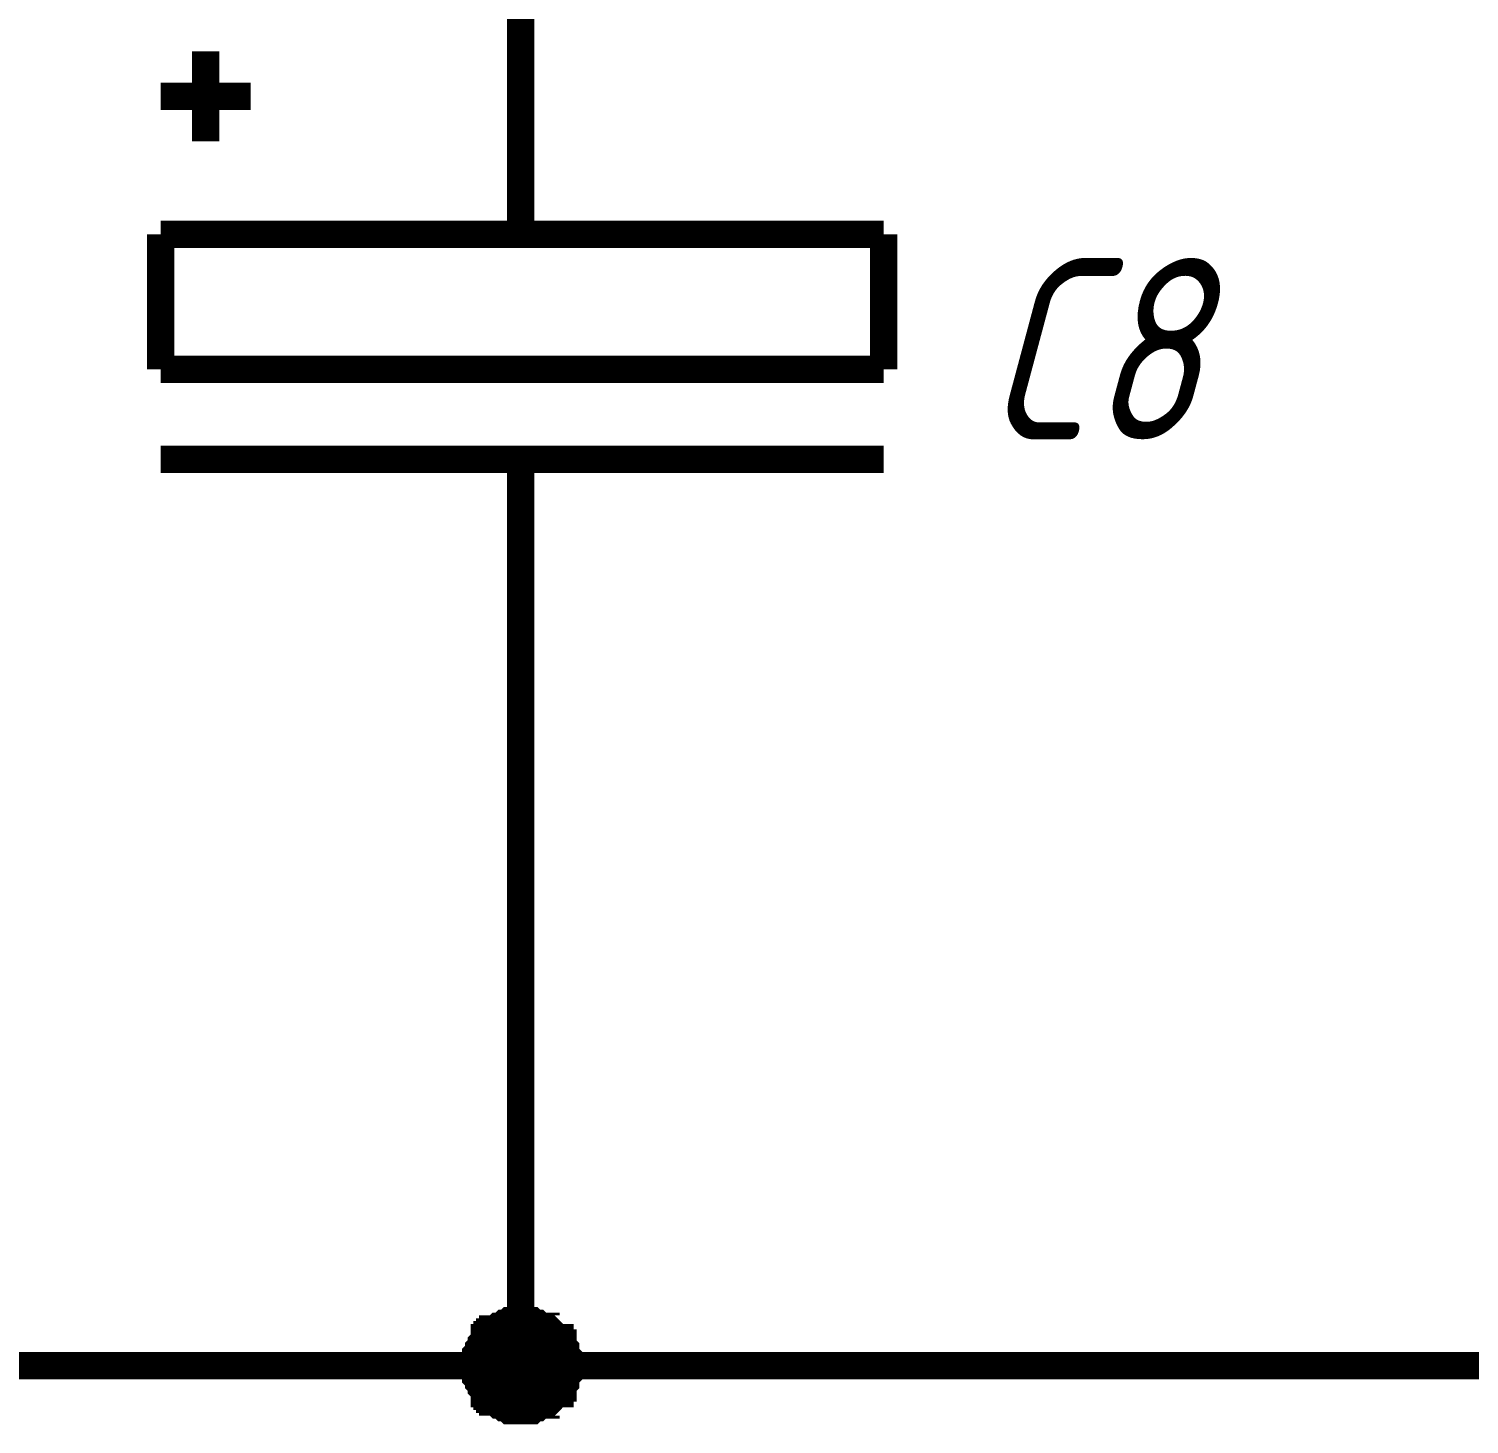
# Model space of a CAD drawing. Extents: x 260 to 1101, y 70 to 664.
# Drawn here: x 503.7 to 519.6, y 128.63 to 144.04 of the extents above; entities that cross this region are included whole.
import ezdxf

# ---------------------------------------------------------------- set-up
doc = ezdxf.new("R2010")
doc.units = 0
doc.header["$MEASUREMENT"] = 0
doc.layers.add('Sheet', color=255, linetype='CONTINUOUS')
doc.styles.add('GOST type A0', font='', dxfattribs={"oblique": 15, "height": 3.5})
doc.styles.get('GOST type A0').set_extended_font_data('GOST type A')

msp = doc.modelspace()

# ---------------------------------------------------------------- linework, layer by layer
at = {"layer": 'Sheet'}
for points, const_width in [([(509.127, 141.769), (509.127, 144.286)], 0.3), ([(505.649, 142.794), (505.649, 143.789)], 0.3), ([(506.146, 143.291), (505.152, 143.291)], 0.3), ([(505.152, 140.278), (505.152, 141.769)], 0.3), ([(505.152, 141.769), (513.133, 141.769)], 0.3), ([(513.133, 141.769), (513.133, 140.278)], 0.3), ([(505.152, 140.278), (513.133, 140.278)], 0.3), ([(505.152, 139.284), (513.133, 139.284)], 0.3), ([(509.127, 139.284), (509.127, 136.767)], 0.3), ([(524.127, 137.793), (524.127, 129.28), (509.127, 129.28)], 0.3), ([(494.127, 129.28), (509.127, 129.28), (509.127, 136.767)], 0.3), ([(508.63, 129.28), (508.63, 129.311), (508.63, 129.342), (508.63, 129.342), (508.63, 129.373), (508.63, 129.405), (508.661, 129.436), (508.661, 129.467), (508.661, 129.467), (508.692, 129.498), (508.692, 129.529), (508.692, 129.529), (508.723, 129.56), (508.723, 129.591), (508.754, 129.591), (508.754, 129.622), (508.785, 129.622), (508.785, 129.653), (508.816, 129.653), (508.816, 129.684), (508.848, 129.684), (508.879, 129.715), (508.879, 129.715), (508.91, 129.715), (508.941, 129.746), (508.941, 129.746), (508.972, 129.746), (509.003, 129.777), (509.034, 129.777), (509.065, 129.777), (509.065, 129.777), (509.096, 129.777), (509.127, 129.777)], 0.3), ([(508.63, 129.28), (508.63, 129.311), (508.63, 129.342), (508.63, 129.342), (508.63, 129.373), (508.63, 129.405), (508.661, 129.436), (508.661, 129.467), (508.661, 129.467), (508.692, 129.498), (508.692, 129.529), (508.692, 129.529), (508.723, 129.56), (508.723, 129.591), (508.754, 129.591), (508.754, 129.622), (508.785, 129.622), (508.785, 129.653), (508.816, 129.653), (508.816, 129.684), (508.848, 129.684), (508.879, 129.715), (508.879, 129.715), (508.91, 129.715), (508.941, 129.746), (508.941, 129.746), (508.972, 129.746), (509.003, 129.777), (509.034, 129.777), (509.065, 129.777), (509.065, 129.777), (509.096, 129.777), (509.127, 129.777)], 0.3), ([(508.63, 129.28), (508.63, 129.311), (508.63, 129.342), (508.63, 129.342), (508.63, 129.373), (508.63, 129.405), (508.661, 129.436), (508.661, 129.467), (508.661, 129.467), (508.692, 129.498), (508.692, 129.529), (508.692, 129.529), (508.723, 129.56), (508.723, 129.591), (508.754, 129.591), (508.754, 129.622), (508.785, 129.622), (508.785, 129.653), (508.816, 129.653), (508.816, 129.684), (508.848, 129.684), (508.879, 129.715), (508.879, 129.715), (508.91, 129.715), (508.941, 129.746), (508.941, 129.746), (508.972, 129.746), (509.003, 129.777), (509.034, 129.777), (509.065, 129.777), (509.065, 129.777), (509.096, 129.777), (509.127, 129.777)], 0.3), ([(508.63, 129.28), (508.63, 129.311), (508.63, 129.342), (508.63, 129.342), (508.63, 129.373), (508.63, 129.405), (508.661, 129.436), (508.661, 129.467), (508.661, 129.467), (508.692, 129.498), (508.692, 129.529), (508.692, 129.529), (508.723, 129.56), (508.723, 129.591), (508.754, 129.591), (508.754, 129.622), (508.785, 129.622), (508.785, 129.653), (508.816, 129.653), (508.816, 129.684), (508.848, 129.684), (508.879, 129.715), (508.879, 129.715), (508.91, 129.715), (508.941, 129.746), (508.941, 129.746), (508.972, 129.746), (509.003, 129.777), (509.034, 129.777), (509.065, 129.777), (509.065, 129.777), (509.096, 129.777), (509.127, 129.777)], 0.3), ([(509.127, 129.777), (509.127, 129.777)], 0.3), ([(509.127, 129.777), (509.158, 129.777), (509.189, 129.777), (509.189, 129.777), (509.22, 129.777), (509.251, 129.777), (509.282, 129.746), (509.313, 129.746), (509.313, 129.746), (509.344, 129.715), (509.375, 129.715), (509.407, 129.715), (509.407, 129.684), (509.438, 129.684), (509.469, 129.653), (509.469, 129.653), (509.5, 129.622), (509.5, 129.622), (509.531, 129.591), (509.562, 129.591), (509.562, 129.56), (509.562, 129.529), (509.593, 129.529), (509.593, 129.498), (509.624, 129.467), (509.624, 129.467), (509.624, 129.436), (509.624, 129.405), (509.655, 129.373), (509.655, 129.342), (509.655, 129.342), (509.655, 129.311), (509.655, 129.28)], 0.3), ([(509.127, 129.777), (509.127, 129.777)], 0.3), ([(509.127, 129.777), (509.158, 129.777), (509.189, 129.777), (509.189, 129.777), (509.22, 129.777), (509.251, 129.777), (509.282, 129.746), (509.313, 129.746), (509.313, 129.746), (509.344, 129.715), (509.375, 129.715), (509.407, 129.715), (509.407, 129.684), (509.438, 129.684), (509.469, 129.653), (509.469, 129.653), (509.5, 129.622), (509.5, 129.622), (509.531, 129.591), (509.562, 129.591), (509.562, 129.56), (509.562, 129.529), (509.593, 129.529), (509.593, 129.498), (509.624, 129.467), (509.624, 129.467), (509.624, 129.436), (509.624, 129.405), (509.655, 129.373), (509.655, 129.342), (509.655, 129.342), (509.655, 129.311), (509.655, 129.28)], 0.3), ([(509.127, 129.777), (509.127, 129.777)], 0.3), ([(509.127, 129.777), (509.158, 129.777), (509.189, 129.777), (509.189, 129.777), (509.22, 129.777), (509.251, 129.777), (509.282, 129.746), (509.313, 129.746), (509.313, 129.746), (509.344, 129.715), (509.375, 129.715), (509.407, 129.715), (509.407, 129.684), (509.438, 129.684), (509.469, 129.653), (509.469, 129.653), (509.5, 129.622), (509.5, 129.622), (509.531, 129.591), (509.562, 129.591), (509.562, 129.56), (509.562, 129.529), (509.593, 129.529), (509.593, 129.498), (509.624, 129.467), (509.624, 129.467), (509.624, 129.436), (509.624, 129.405), (509.655, 129.373), (509.655, 129.342), (509.655, 129.342), (509.655, 129.311), (509.655, 129.28)], 0.3), ([(509.127, 129.777), (509.127, 129.777)], 0.3), ([(509.127, 129.777), (509.158, 129.777), (509.189, 129.777), (509.189, 129.777), (509.22, 129.777), (509.251, 129.777), (509.282, 129.746), (509.313, 129.746), (509.313, 129.746), (509.344, 129.715), (509.375, 129.715), (509.407, 129.715), (509.407, 129.684), (509.438, 129.684), (509.469, 129.653), (509.469, 129.653), (509.5, 129.622), (509.5, 129.622), (509.531, 129.591), (509.562, 129.591), (509.562, 129.56), (509.562, 129.529), (509.593, 129.529), (509.593, 129.498), (509.624, 129.467), (509.624, 129.467), (509.624, 129.436), (509.624, 129.405), (509.655, 129.373), (509.655, 129.342), (509.655, 129.342), (509.655, 129.311), (509.655, 129.28)], 0.3), ([(508.63, 129.28), (508.63, 129.311), (508.63, 129.342), (508.63, 129.342), (508.63, 129.373), (508.63, 129.405), (508.661, 129.436), (508.661, 129.467), (508.661, 129.467), (508.692, 129.498), (508.692, 129.529), (508.692, 129.529), (508.723, 129.56), (508.723, 129.591), (508.754, 129.591), (508.754, 129.622), (508.785, 129.622), (508.785, 129.653), (508.816, 129.653), (508.816, 129.684), (508.848, 129.684), (508.879, 129.715), (508.879, 129.715), (508.91, 129.715), (508.941, 129.746), (508.941, 129.746), (508.972, 129.746), (509.003, 129.777), (509.034, 129.777), (509.065, 129.777), (509.065, 129.777), (509.096, 129.777), (509.127, 129.777)], 0.0991), ([(508.63, 129.28), (508.63, 129.311), (508.63, 129.342), (508.63, 129.342), (508.63, 129.373), (508.63, 129.405), (508.661, 129.436), (508.661, 129.467), (508.661, 129.467), (508.692, 129.498), (508.692, 129.529), (508.692, 129.529), (508.723, 129.56), (508.723, 129.591), (508.754, 129.591), (508.754, 129.622), (508.785, 129.622), (508.785, 129.653), (508.816, 129.653), (508.816, 129.684), (508.848, 129.684), (508.879, 129.715), (508.879, 129.715), (508.91, 129.715), (508.941, 129.746), (508.941, 129.746), (508.972, 129.746), (509.003, 129.777), (509.034, 129.777), (509.065, 129.777), (509.065, 129.777), (509.096, 129.777), (509.127, 129.777)], 0.0991), ([(508.63, 129.28), (508.63, 129.311), (508.63, 129.342), (508.63, 129.342), (508.63, 129.373), (508.63, 129.405), (508.661, 129.436), (508.661, 129.467), (508.661, 129.467), (508.692, 129.498), (508.692, 129.529), (508.692, 129.529), (508.723, 129.56), (508.723, 129.591), (508.754, 129.591), (508.754, 129.622), (508.785, 129.622), (508.785, 129.653), (508.816, 129.653), (508.816, 129.684), (508.848, 129.684), (508.879, 129.715), (508.879, 129.715), (508.91, 129.715), (508.941, 129.746), (508.941, 129.746), (508.972, 129.746), (509.003, 129.777), (509.034, 129.777), (509.065, 129.777), (509.065, 129.777), (509.096, 129.777), (509.127, 129.777)], 0.0991), ([(508.63, 129.28), (508.63, 129.311), (508.63, 129.342), (508.63, 129.342), (508.63, 129.373), (508.63, 129.405), (508.661, 129.436), (508.661, 129.467), (508.661, 129.467), (508.692, 129.498), (508.692, 129.529), (508.692, 129.529), (508.723, 129.56), (508.723, 129.591), (508.754, 129.591), (508.754, 129.622), (508.785, 129.622), (508.785, 129.653), (508.816, 129.653), (508.816, 129.684), (508.848, 129.684), (508.879, 129.715), (508.879, 129.715), (508.91, 129.715), (508.941, 129.746), (508.941, 129.746), (508.972, 129.746), (509.003, 129.777), (509.034, 129.777), (509.065, 129.777), (509.065, 129.777), (509.096, 129.777), (509.127, 129.777)], 0.0991), ([(509.127, 129.777), (509.127, 129.777)], 0.0991), ([(509.127, 129.777), (509.158, 129.777), (509.189, 129.777), (509.189, 129.777), (509.22, 129.777), (509.251, 129.777), (509.282, 129.746), (509.313, 129.746), (509.313, 129.746), (509.344, 129.715), (509.375, 129.715), (509.407, 129.715), (509.407, 129.684), (509.438, 129.684), (509.469, 129.653), (509.469, 129.653), (509.5, 129.622), (509.5, 129.622), (509.531, 129.591), (509.562, 129.591), (509.562, 129.56), (509.562, 129.529), (509.593, 129.529), (509.593, 129.498), (509.624, 129.467), (509.624, 129.467), (509.624, 129.436), (509.624, 129.405), (509.655, 129.373), (509.655, 129.342), (509.655, 129.342), (509.655, 129.311), (509.655, 129.28)], 0.0991), ([(509.127, 129.777), (509.127, 129.777)], 0.0991), ([(509.127, 129.777), (509.158, 129.777), (509.189, 129.777), (509.189, 129.777), (509.22, 129.777), (509.251, 129.777), (509.282, 129.746), (509.313, 129.746), (509.313, 129.746), (509.344, 129.715), (509.375, 129.715), (509.407, 129.715), (509.407, 129.684), (509.438, 129.684), (509.469, 129.653), (509.469, 129.653), (509.5, 129.622), (509.5, 129.622), (509.531, 129.591), (509.562, 129.591), (509.562, 129.56), (509.562, 129.529), (509.593, 129.529), (509.593, 129.498), (509.624, 129.467), (509.624, 129.467), (509.624, 129.436), (509.624, 129.405), (509.655, 129.373), (509.655, 129.342), (509.655, 129.342), (509.655, 129.311), (509.655, 129.28)], 0.0991), ([(509.127, 129.777), (509.127, 129.777)], 0.0991), ([(509.127, 129.777), (509.158, 129.777), (509.189, 129.777), (509.189, 129.777), (509.22, 129.777), (509.251, 129.777), (509.282, 129.746), (509.313, 129.746), (509.313, 129.746), (509.344, 129.715), (509.375, 129.715), (509.407, 129.715), (509.407, 129.684), (509.438, 129.684), (509.469, 129.653), (509.469, 129.653), (509.5, 129.622), (509.5, 129.622), (509.531, 129.591), (509.562, 129.591), (509.562, 129.56), (509.562, 129.529), (509.593, 129.529), (509.593, 129.498), (509.624, 129.467), (509.624, 129.467), (509.624, 129.436), (509.624, 129.405), (509.655, 129.373), (509.655, 129.342), (509.655, 129.342), (509.655, 129.311), (509.655, 129.28)], 0.0991), ([(509.127, 129.777), (509.127, 129.777)], 0.0991), ([(509.127, 129.777), (509.158, 129.777), (509.189, 129.777), (509.189, 129.777), (509.22, 129.777), (509.251, 129.777), (509.282, 129.746), (509.313, 129.746), (509.313, 129.746), (509.344, 129.715), (509.375, 129.715), (509.407, 129.715), (509.407, 129.684), (509.438, 129.684), (509.469, 129.653), (509.469, 129.653), (509.5, 129.622), (509.5, 129.622), (509.531, 129.591), (509.562, 129.591), (509.562, 129.56), (509.562, 129.529), (509.593, 129.529), (509.593, 129.498), (509.624, 129.467), (509.624, 129.467), (509.624, 129.436), (509.624, 129.405), (509.655, 129.373), (509.655, 129.342), (509.655, 129.342), (509.655, 129.311), (509.655, 129.28)], 0.0991), ([(509.127, 128.783), (509.096, 128.783), (509.065, 128.783), (509.065, 128.783), (509.034, 128.783), (509.003, 128.783), (508.972, 128.814), (508.941, 128.814), (508.941, 128.814), (508.91, 128.845), (508.879, 128.845), (508.879, 128.845), (508.848, 128.876), (508.816, 128.876), (508.816, 128.907), (508.785, 128.907), (508.785, 128.939), (508.754, 128.939), (508.754, 128.97), (508.723, 128.97), (508.723, 129.001), (508.692, 129.032), (508.692, 129.032), (508.692, 129.063), (508.661, 129.094), (508.661, 129.094), (508.661, 129.125), (508.63, 129.156), (508.63, 129.187), (508.63, 129.218), (508.63, 129.218), (508.63, 129.249), (508.63, 129.28)], 0.3), ([(508.63, 129.28), (508.63, 129.28)], 0.3), ([(509.127, 128.783), (509.096, 128.783), (509.065, 128.783), (509.065, 128.783), (509.034, 128.783), (509.003, 128.783), (508.972, 128.814), (508.941, 128.814), (508.941, 128.814), (508.91, 128.845), (508.879, 128.845), (508.879, 128.845), (508.848, 128.876), (508.816, 128.876), (508.816, 128.907), (508.785, 128.907), (508.785, 128.939), (508.754, 128.939), (508.754, 128.97), (508.723, 128.97), (508.723, 129.001), (508.692, 129.032), (508.692, 129.032), (508.692, 129.063), (508.661, 129.094), (508.661, 129.094), (508.661, 129.125), (508.63, 129.156), (508.63, 129.187), (508.63, 129.218), (508.63, 129.218), (508.63, 129.249), (508.63, 129.28)], 0.3), ([(508.63, 129.28), (508.63, 129.28)], 0.3), ([(509.127, 128.783), (509.096, 128.783), (509.065, 128.783), (509.065, 128.783), (509.034, 128.783), (509.003, 128.783), (508.972, 128.814), (508.941, 128.814), (508.941, 128.814), (508.91, 128.845), (508.879, 128.845), (508.879, 128.845), (508.848, 128.876), (508.816, 128.876), (508.816, 128.907), (508.785, 128.907), (508.785, 128.939), (508.754, 128.939), (508.754, 128.97), (508.723, 128.97), (508.723, 129.001), (508.692, 129.032), (508.692, 129.032), (508.692, 129.063), (508.661, 129.094), (508.661, 129.094), (508.661, 129.125), (508.63, 129.156), (508.63, 129.187), (508.63, 129.218), (508.63, 129.218), (508.63, 129.249), (508.63, 129.28)], 0.3), ([(508.63, 129.28), (508.63, 129.28)], 0.3), ([(509.127, 128.783), (509.096, 128.783), (509.065, 128.783), (509.065, 128.783), (509.034, 128.783), (509.003, 128.783), (508.972, 128.814), (508.941, 128.814), (508.941, 128.814), (508.91, 128.845), (508.879, 128.845), (508.879, 128.845), (508.848, 128.876), (508.816, 128.876), (508.816, 128.907), (508.785, 128.907), (508.785, 128.939), (508.754, 128.939), (508.754, 128.97), (508.723, 128.97), (508.723, 129.001), (508.692, 129.032), (508.692, 129.032), (508.692, 129.063), (508.661, 129.094), (508.661, 129.094), (508.661, 129.125), (508.63, 129.156), (508.63, 129.187), (508.63, 129.218), (508.63, 129.218), (508.63, 129.249), (508.63, 129.28)], 0.3), ([(508.63, 129.28), (508.63, 129.28)], 0.3), ([(509.655, 129.28), (509.655, 129.249), (509.655, 129.218), (509.655, 129.218), (509.655, 129.187), (509.624, 129.156), (509.624, 129.125), (509.624, 129.094), (509.624, 129.094), (509.593, 129.063), (509.593, 129.032), (509.562, 129.032), (509.562, 129.001), (509.562, 128.97), (509.531, 128.97), (509.5, 128.939), (509.5, 128.939), (509.469, 128.907), (509.469, 128.907), (509.438, 128.876), (509.407, 128.876), (509.407, 128.845), (509.375, 128.845), (509.344, 128.845), (509.313, 128.814), (509.313, 128.814), (509.282, 128.814), (509.251, 128.783), (509.22, 128.783), (509.189, 128.783), (509.189, 128.783), (509.158, 128.783), (509.127, 128.783)], 0.3), ([(509.655, 129.28), (509.655, 129.249), (509.655, 129.218), (509.655, 129.218), (509.655, 129.187), (509.624, 129.156), (509.624, 129.125), (509.624, 129.094), (509.624, 129.094), (509.593, 129.063), (509.593, 129.032), (509.562, 129.032), (509.562, 129.001), (509.562, 128.97), (509.531, 128.97), (509.5, 128.939), (509.5, 128.939), (509.469, 128.907), (509.469, 128.907), (509.438, 128.876), (509.407, 128.876), (509.407, 128.845), (509.375, 128.845), (509.344, 128.845), (509.313, 128.814), (509.313, 128.814), (509.282, 128.814), (509.251, 128.783), (509.22, 128.783), (509.189, 128.783), (509.189, 128.783), (509.158, 128.783), (509.127, 128.783)], 0.3), ([(509.655, 129.28), (509.655, 129.249), (509.655, 129.218), (509.655, 129.218), (509.655, 129.187), (509.624, 129.156), (509.624, 129.125), (509.624, 129.094), (509.624, 129.094), (509.593, 129.063), (509.593, 129.032), (509.562, 129.032), (509.562, 129.001), (509.562, 128.97), (509.531, 128.97), (509.5, 128.939), (509.5, 128.939), (509.469, 128.907), (509.469, 128.907), (509.438, 128.876), (509.407, 128.876), (509.407, 128.845), (509.375, 128.845), (509.344, 128.845), (509.313, 128.814), (509.313, 128.814), (509.282, 128.814), (509.251, 128.783), (509.22, 128.783), (509.189, 128.783), (509.189, 128.783), (509.158, 128.783), (509.127, 128.783)], 0.3), ([(509.655, 129.28), (509.655, 129.249), (509.655, 129.218), (509.655, 129.218), (509.655, 129.187), (509.624, 129.156), (509.624, 129.125), (509.624, 129.094), (509.624, 129.094), (509.593, 129.063), (509.593, 129.032), (509.562, 129.032), (509.562, 129.001), (509.562, 128.97), (509.531, 128.97), (509.5, 128.939), (509.5, 128.939), (509.469, 128.907), (509.469, 128.907), (509.438, 128.876), (509.407, 128.876), (509.407, 128.845), (509.375, 128.845), (509.344, 128.845), (509.313, 128.814), (509.313, 128.814), (509.282, 128.814), (509.251, 128.783), (509.22, 128.783), (509.189, 128.783), (509.189, 128.783), (509.158, 128.783), (509.127, 128.783)], 0.3), ([(509.655, 129.28), (509.655, 129.28), (509.655, 129.28), (509.655, 129.28), (509.655, 129.28), (509.655, 129.28), (509.655, 129.28), (509.655, 129.28), (509.655, 129.28), (509.655, 129.28), (509.655, 129.28), (509.655, 129.28), (509.655, 129.28), (509.655, 129.28), (509.655, 129.28), (509.655, 129.28), (509.655, 129.28), (509.655, 129.28), (509.655, 129.28), (509.655, 129.28), (509.655, 129.28), (509.655, 129.28), (509.655, 129.28), (509.655, 129.28), (509.655, 129.28), (509.655, 129.28), (509.655, 129.28), (509.655, 129.28), (509.655, 129.28), (509.655, 129.28), (509.655, 129.28), (509.655, 129.28), (509.655, 129.28)], 0.3), ([(509.655, 129.28), (509.655, 129.28)], 0.3), ([(509.655, 129.28), (509.655, 129.28), (509.655, 129.28), (509.655, 129.28), (509.655, 129.28), (509.655, 129.28), (509.655, 129.28), (509.655, 129.28), (509.655, 129.28), (509.655, 129.28), (509.655, 129.28), (509.655, 129.28), (509.655, 129.28), (509.655, 129.28), (509.655, 129.28), (509.655, 129.28), (509.655, 129.28), (509.655, 129.28), (509.655, 129.28), (509.655, 129.28), (509.655, 129.28), (509.655, 129.28), (509.655, 129.28), (509.655, 129.28), (509.655, 129.28), (509.655, 129.28), (509.655, 129.28), (509.655, 129.28), (509.655, 129.28), (509.655, 129.28), (509.655, 129.28), (509.655, 129.28), (509.655, 129.28)], 0.3), ([(509.655, 129.28), (509.655, 129.28)], 0.3), ([(509.655, 129.28), (509.655, 129.28), (509.655, 129.28), (509.655, 129.28), (509.655, 129.28), (509.655, 129.28), (509.655, 129.28), (509.655, 129.28), (509.655, 129.28), (509.655, 129.28), (509.655, 129.28), (509.655, 129.28), (509.655, 129.28), (509.655, 129.28), (509.655, 129.28), (509.655, 129.28), (509.655, 129.28), (509.655, 129.28), (509.655, 129.28), (509.655, 129.28), (509.655, 129.28), (509.655, 129.28), (509.655, 129.28), (509.655, 129.28), (509.655, 129.28), (509.655, 129.28), (509.655, 129.28), (509.655, 129.28), (509.655, 129.28), (509.655, 129.28), (509.655, 129.28), (509.655, 129.28), (509.655, 129.28)], 0.3), ([(509.655, 129.28), (509.655, 129.28)], 0.3), ([(509.655, 129.28), (509.655, 129.28), (509.655, 129.28), (509.655, 129.28), (509.655, 129.28), (509.655, 129.28), (509.655, 129.28), (509.655, 129.28), (509.655, 129.28), (509.655, 129.28), (509.655, 129.28), (509.655, 129.28), (509.655, 129.28), (509.655, 129.28), (509.655, 129.28), (509.655, 129.28), (509.655, 129.28), (509.655, 129.28), (509.655, 129.28), (509.655, 129.28), (509.655, 129.28), (509.655, 129.28), (509.655, 129.28), (509.655, 129.28), (509.655, 129.28), (509.655, 129.28), (509.655, 129.28), (509.655, 129.28), (509.655, 129.28), (509.655, 129.28), (509.655, 129.28), (509.655, 129.28), (509.655, 129.28)], 0.3), ([(509.655, 129.28), (509.655, 129.28)], 0.3), ([(509.127, 128.783), (509.096, 128.783), (509.065, 128.783), (509.065, 128.783), (509.034, 128.783), (509.003, 128.783), (508.972, 128.814), (508.941, 128.814), (508.941, 128.814), (508.91, 128.845), (508.879, 128.845), (508.879, 128.845), (508.848, 128.876), (508.816, 128.876), (508.816, 128.907), (508.785, 128.907), (508.785, 128.939), (508.754, 128.939), (508.754, 128.97), (508.723, 128.97), (508.723, 129.001), (508.692, 129.032), (508.692, 129.032), (508.692, 129.063), (508.661, 129.094), (508.661, 129.094), (508.661, 129.125), (508.63, 129.156), (508.63, 129.187), (508.63, 129.218), (508.63, 129.218), (508.63, 129.249), (508.63, 129.28)], 0.0991), ([(508.63, 129.28), (508.63, 129.28)], 0.0991), ([(509.127, 128.783), (509.096, 128.783), (509.065, 128.783), (509.065, 128.783), (509.034, 128.783), (509.003, 128.783), (508.972, 128.814), (508.941, 128.814), (508.941, 128.814), (508.91, 128.845), (508.879, 128.845), (508.879, 128.845), (508.848, 128.876), (508.816, 128.876), (508.816, 128.907), (508.785, 128.907), (508.785, 128.939), (508.754, 128.939), (508.754, 128.97), (508.723, 128.97), (508.723, 129.001), (508.692, 129.032), (508.692, 129.032), (508.692, 129.063), (508.661, 129.094), (508.661, 129.094), (508.661, 129.125), (508.63, 129.156), (508.63, 129.187), (508.63, 129.218), (508.63, 129.218), (508.63, 129.249), (508.63, 129.28)], 0.0991), ([(508.63, 129.28), (508.63, 129.28)], 0.0991), ([(509.127, 128.783), (509.096, 128.783), (509.065, 128.783), (509.065, 128.783), (509.034, 128.783), (509.003, 128.783), (508.972, 128.814), (508.941, 128.814), (508.941, 128.814), (508.91, 128.845), (508.879, 128.845), (508.879, 128.845), (508.848, 128.876), (508.816, 128.876), (508.816, 128.907), (508.785, 128.907), (508.785, 128.939), (508.754, 128.939), (508.754, 128.97), (508.723, 128.97), (508.723, 129.001), (508.692, 129.032), (508.692, 129.032), (508.692, 129.063), (508.661, 129.094), (508.661, 129.094), (508.661, 129.125), (508.63, 129.156), (508.63, 129.187), (508.63, 129.218), (508.63, 129.218), (508.63, 129.249), (508.63, 129.28)], 0.0991), ([(508.63, 129.28), (508.63, 129.28)], 0.0991), ([(509.127, 128.783), (509.096, 128.783), (509.065, 128.783), (509.065, 128.783), (509.034, 128.783), (509.003, 128.783), (508.972, 128.814), (508.941, 128.814), (508.941, 128.814), (508.91, 128.845), (508.879, 128.845), (508.879, 128.845), (508.848, 128.876), (508.816, 128.876), (508.816, 128.907), (508.785, 128.907), (508.785, 128.939), (508.754, 128.939), (508.754, 128.97), (508.723, 128.97), (508.723, 129.001), (508.692, 129.032), (508.692, 129.032), (508.692, 129.063), (508.661, 129.094), (508.661, 129.094), (508.661, 129.125), (508.63, 129.156), (508.63, 129.187), (508.63, 129.218), (508.63, 129.218), (508.63, 129.249), (508.63, 129.28)], 0.0991), ([(508.63, 129.28), (508.63, 129.28)], 0.0991), ([(509.655, 129.28), (509.655, 129.249), (509.655, 129.218), (509.655, 129.218), (509.655, 129.187), (509.624, 129.156), (509.624, 129.125), (509.624, 129.094), (509.624, 129.094), (509.593, 129.063), (509.593, 129.032), (509.562, 129.032), (509.562, 129.001), (509.562, 128.97), (509.531, 128.97), (509.5, 128.939), (509.5, 128.939), (509.469, 128.907), (509.469, 128.907), (509.438, 128.876), (509.407, 128.876), (509.407, 128.845), (509.375, 128.845), (509.344, 128.845), (509.313, 128.814), (509.313, 128.814), (509.282, 128.814), (509.251, 128.783), (509.22, 128.783), (509.189, 128.783), (509.189, 128.783), (509.158, 128.783), (509.127, 128.783)], 0.0991), ([(509.655, 129.28), (509.655, 129.249), (509.655, 129.218), (509.655, 129.218), (509.655, 129.187), (509.624, 129.156), (509.624, 129.125), (509.624, 129.094), (509.624, 129.094), (509.593, 129.063), (509.593, 129.032), (509.562, 129.032), (509.562, 129.001), (509.562, 128.97), (509.531, 128.97), (509.5, 128.939), (509.5, 128.939), (509.469, 128.907), (509.469, 128.907), (509.438, 128.876), (509.407, 128.876), (509.407, 128.845), (509.375, 128.845), (509.344, 128.845), (509.313, 128.814), (509.313, 128.814), (509.282, 128.814), (509.251, 128.783), (509.22, 128.783), (509.189, 128.783), (509.189, 128.783), (509.158, 128.783), (509.127, 128.783)], 0.0991), ([(509.655, 129.28), (509.655, 129.249), (509.655, 129.218), (509.655, 129.218), (509.655, 129.187), (509.624, 129.156), (509.624, 129.125), (509.624, 129.094), (509.624, 129.094), (509.593, 129.063), (509.593, 129.032), (509.562, 129.032), (509.562, 129.001), (509.562, 128.97), (509.531, 128.97), (509.5, 128.939), (509.5, 128.939), (509.469, 128.907), (509.469, 128.907), (509.438, 128.876), (509.407, 128.876), (509.407, 128.845), (509.375, 128.845), (509.344, 128.845), (509.313, 128.814), (509.313, 128.814), (509.282, 128.814), (509.251, 128.783), (509.22, 128.783), (509.189, 128.783), (509.189, 128.783), (509.158, 128.783), (509.127, 128.783)], 0.0991), ([(509.655, 129.28), (509.655, 129.249), (509.655, 129.218), (509.655, 129.218), (509.655, 129.187), (509.624, 129.156), (509.624, 129.125), (509.624, 129.094), (509.624, 129.094), (509.593, 129.063), (509.593, 129.032), (509.562, 129.032), (509.562, 129.001), (509.562, 128.97), (509.531, 128.97), (509.5, 128.939), (509.5, 128.939), (509.469, 128.907), (509.469, 128.907), (509.438, 128.876), (509.407, 128.876), (509.407, 128.845), (509.375, 128.845), (509.344, 128.845), (509.313, 128.814), (509.313, 128.814), (509.282, 128.814), (509.251, 128.783), (509.22, 128.783), (509.189, 128.783), (509.189, 128.783), (509.158, 128.783), (509.127, 128.783)], 0.0991), ([(509.655, 129.28), (509.655, 129.28), (509.655, 129.28), (509.655, 129.28), (509.655, 129.28), (509.655, 129.28), (509.655, 129.28), (509.655, 129.28), (509.655, 129.28), (509.655, 129.28), (509.655, 129.28), (509.655, 129.28), (509.655, 129.28), (509.655, 129.28), (509.655, 129.28), (509.655, 129.28), (509.655, 129.28), (509.655, 129.28), (509.655, 129.28), (509.655, 129.28), (509.655, 129.28), (509.655, 129.28), (509.655, 129.28), (509.655, 129.28), (509.655, 129.28), (509.655, 129.28), (509.655, 129.28), (509.655, 129.28), (509.655, 129.28), (509.655, 129.28), (509.655, 129.28), (509.655, 129.28), (509.655, 129.28)], 0.0991), ([(509.655, 129.28), (509.655, 129.28)], 0.0991), ([(509.655, 129.28), (509.655, 129.28), (509.655, 129.28), (509.655, 129.28), (509.655, 129.28), (509.655, 129.28), (509.655, 129.28), (509.655, 129.28), (509.655, 129.28), (509.655, 129.28), (509.655, 129.28), (509.655, 129.28), (509.655, 129.28), (509.655, 129.28), (509.655, 129.28), (509.655, 129.28), (509.655, 129.28), (509.655, 129.28), (509.655, 129.28), (509.655, 129.28), (509.655, 129.28), (509.655, 129.28), (509.655, 129.28), (509.655, 129.28), (509.655, 129.28), (509.655, 129.28), (509.655, 129.28), (509.655, 129.28), (509.655, 129.28), (509.655, 129.28), (509.655, 129.28), (509.655, 129.28), (509.655, 129.28)], 0.0991), ([(509.655, 129.28), (509.655, 129.28)], 0.0991), ([(509.655, 129.28), (509.655, 129.28), (509.655, 129.28), (509.655, 129.28), (509.655, 129.28), (509.655, 129.28), (509.655, 129.28), (509.655, 129.28), (509.655, 129.28), (509.655, 129.28), (509.655, 129.28), (509.655, 129.28), (509.655, 129.28), (509.655, 129.28), (509.655, 129.28), (509.655, 129.28), (509.655, 129.28), (509.655, 129.28), (509.655, 129.28), (509.655, 129.28), (509.655, 129.28), (509.655, 129.28), (509.655, 129.28), (509.655, 129.28), (509.655, 129.28), (509.655, 129.28), (509.655, 129.28), (509.655, 129.28), (509.655, 129.28), (509.655, 129.28), (509.655, 129.28), (509.655, 129.28), (509.655, 129.28)], 0.0991), ([(509.655, 129.28), (509.655, 129.28)], 0.0991), ([(509.655, 129.28), (509.655, 129.28), (509.655, 129.28), (509.655, 129.28), (509.655, 129.28), (509.655, 129.28), (509.655, 129.28), (509.655, 129.28), (509.655, 129.28), (509.655, 129.28), (509.655, 129.28), (509.655, 129.28), (509.655, 129.28), (509.655, 129.28), (509.655, 129.28), (509.655, 129.28), (509.655, 129.28), (509.655, 129.28), (509.655, 129.28), (509.655, 129.28), (509.655, 129.28), (509.655, 129.28), (509.655, 129.28), (509.655, 129.28), (509.655, 129.28), (509.655, 129.28), (509.655, 129.28), (509.655, 129.28), (509.655, 129.28), (509.655, 129.28), (509.655, 129.28), (509.655, 129.28), (509.655, 129.28)], 0.0991), ([(509.655, 129.28), (509.655, 129.28)], 0.0991)]:
    msp.add_lwpolyline(points, dxfattribs=dict(at, const_width=const_width))
at = {"layer": 'Sheet', "const_width": 0.508}
msp.add_lwpolyline([(508.809, 129.297, 1), (509.317, 129.297, 1)], format="xyb", close=True, dxfattribs=at)

# ---------------------------------------------------------------- texts
at = {"layer": 'Sheet', "style": 'GOST type A0', "oblique": 15}
msp.add_text('C8', height=2, dxfattribs=at).set_placement((514.22, 139.501))

doc.saveas('drawing.dxf')
